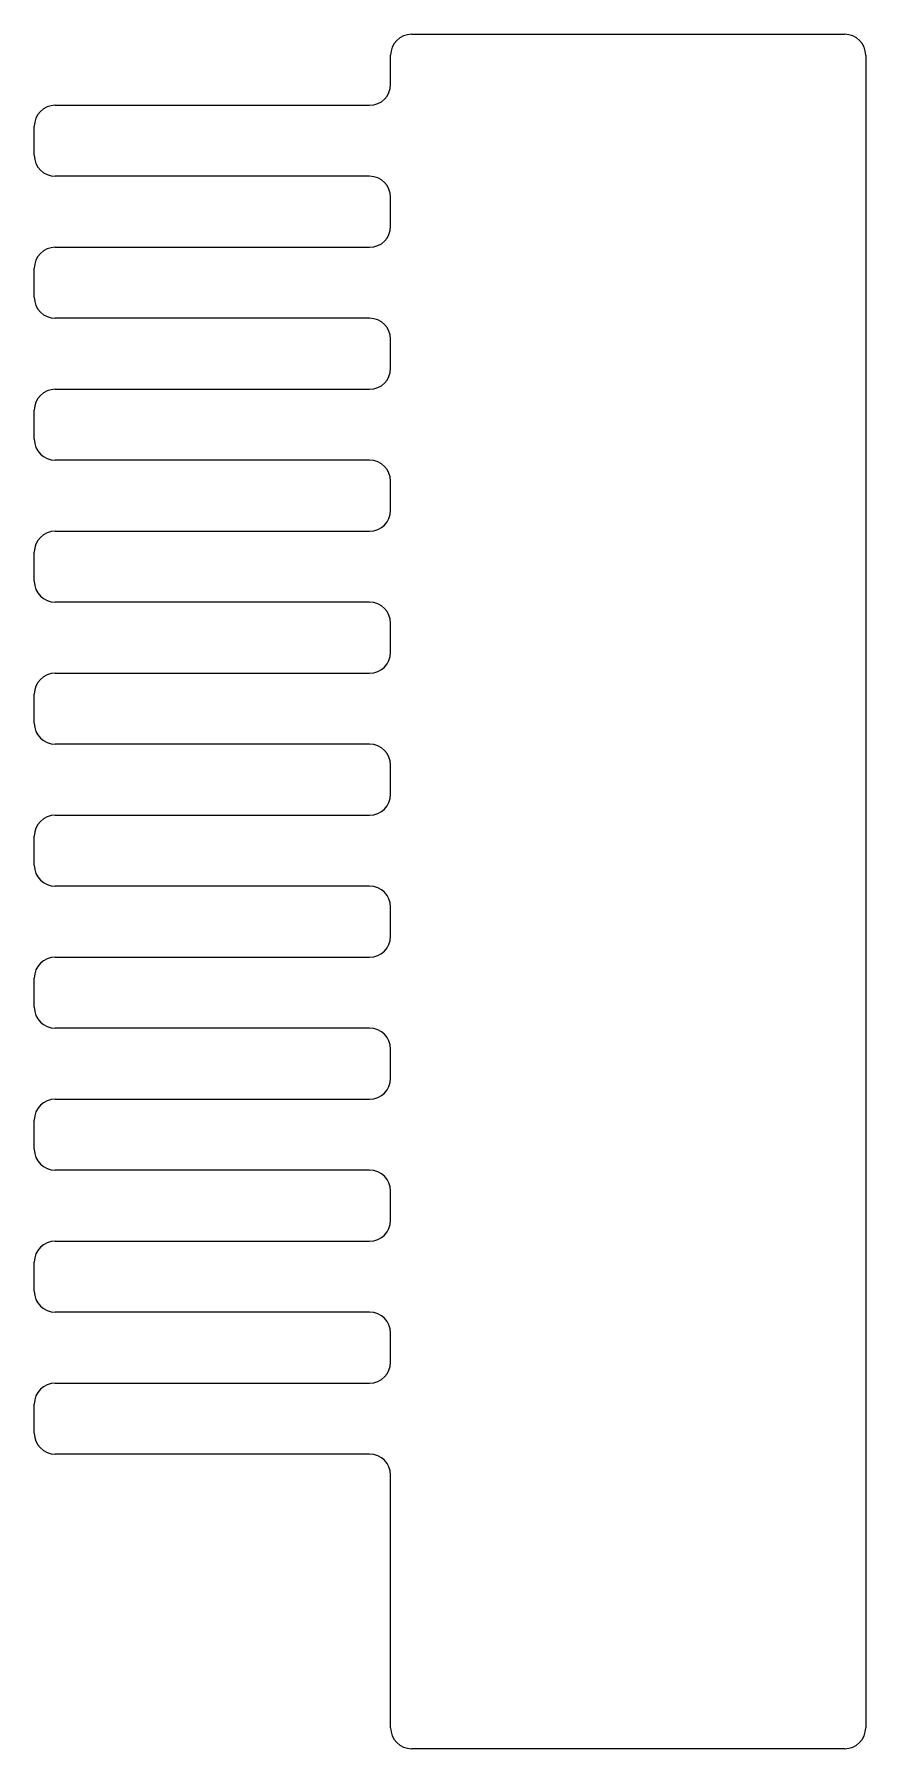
# Model space of a CAD drawing. Header units: millimetres. Extents: x -12.8 to 17, y -61.3 to 0.
import ezdxf

# ---------------------------------------------------------------- set-up
doc = ezdxf.new("R2010")
doc.units = ezdxf.units.MM

msp = doc.modelspace()

# ---------------------------------------------------------------- linework, layer by layer
at = {"color": 7, "linetype": 'Continuous', "lineweight": 25}
for p, q in [((0.75, 0), (16.25, 0)), ((0, -1.79), (0, -0.75)), ((17, -0.75), (17, -60.59)), ((-12, -2.54), (-0.75, -2.54)), ((-12.75, -4.33), (-12.75, -3.29)), ((-0.75, -5.08), (-12, -5.08)), ((0, -6.87), (0, -5.83)), ((-12, -7.62), (-0.75, -7.62)), ((-12.75, -9.41), (-12.75, -8.37)), ((-0.75, -10.16), (-12, -10.16)), ((0, -11.95), (0, -10.91)), ((-12, -12.7), (-0.75, -12.7)), ((-12.75, -14.49), (-12.75, -13.45)), ((-0.75, -15.24), (-12, -15.24)), ((0, -17.03), (0, -15.99)), ((-12, -17.78), (-0.75, -17.78)), ((-12.75, -19.57), (-12.75, -18.53)), ((-0.75, -20.32), (-12, -20.32)), ((0, -22.11), (0, -21.07)), ((-12, -22.86), (-0.75, -22.86)), ((-12.75, -24.65), (-12.75, -23.61)), ((-0.75, -25.4), (-12, -25.4)), ((0, -27.19), (0, -26.15)), ((-12, -27.94), (-0.75, -27.94)), ((-12.75, -29.73), (-12.75, -28.69)), ((-0.75, -30.48), (-12, -30.48)), ((0, -32.27), (0, -31.23)), ((-12, -33.02), (-0.75, -33.02)), ((-12.75, -34.81), (-12.75, -33.77)), ((-0.75, -35.56), (-12, -35.56)), ((0, -37.35), (0, -36.31)), ((-12, -38.1), (-0.75, -38.1)), ((-12.75, -39.89), (-12.75, -38.85)), ((-0.75, -40.64), (-12, -40.64)), ((0, -42.43), (0, -41.39)), ((-12, -43.18), (-0.75, -43.18)), ((-12.75, -44.97), (-12.75, -43.93)), ((-0.75, -45.72), (-12, -45.72)), ((0, -47.51), (0, -46.47)), ((-12, -48.26), (-0.75, -48.26)), ((-12.75, -50.05), (-12.75, -49.01)), ((-0.75, -50.8), (-12, -50.8)), ((0, -60.59), (0, -51.55)), ((16.25, -61.34), (0.75, -61.34))]:
    msp.add_line(p, q, dxfattribs=at)
for centre, start, end in [((16.25, -0.75), 0, 90), ((0.75, -0.75), 90, 180), ((-0.75, -1.79), 270, 0), ((-12, -3.29), 90, 180), ((-12, -4.33), 180, 270), ((-0.75, -5.83), 360, 90), ((-0.75, -6.87), 270, 0), ((-12, -8.37), 90, 180), ((-12, -9.41), 180, 270), ((-0.75, -10.91), 360, 90), ((-0.75, -11.95), 270, 0), ((-12, -13.45), 90, 180), ((-12, -14.49), 180, 270), ((-0.75, -15.99), 360, 90), ((-0.75, -17.03), 270, 0), ((-12, -18.53), 90, 180), ((-12, -19.57), 180, 270), ((-0.75, -21.07), 360, 90), ((-0.75, -22.11), 270, 0), ((-12, -23.61), 90, 180), ((-12, -24.65), 180, 270), ((-0.75, -26.15), 360, 90), ((-0.75, -27.19), 270, 0), ((-12, -28.69), 90, 180), ((-12, -29.73), 180, 270), ((-0.75, -31.23), 360, 90), ((-0.75, -32.27), 270, 0), ((-12, -33.77), 90, 180), ((-12, -34.81), 180, 270), ((-0.75, -36.31), 360, 90), ((-0.75, -37.35), 270, 0), ((-12, -38.85), 90, 180), ((-12, -39.89), 180, 270), ((-0.75, -41.39), 360, 90), ((-0.75, -42.43), 270, 0), ((-12, -43.93), 90, 180), ((-12, -44.97), 180, 270), ((-0.75, -46.47), 360, 90), ((-0.75, -47.51), 270, 0), ((-12, -49.01), 90, 180), ((-12, -50.05), 180, 270), ((-0.75, -51.55), 0, 90), ((0.75, -60.59), 180, 270), ((16.25, -60.59), 270, 0)]:
    msp.add_arc(centre, 0.75, start, end, dxfattribs=at)

doc.saveas('drawing.dxf')
